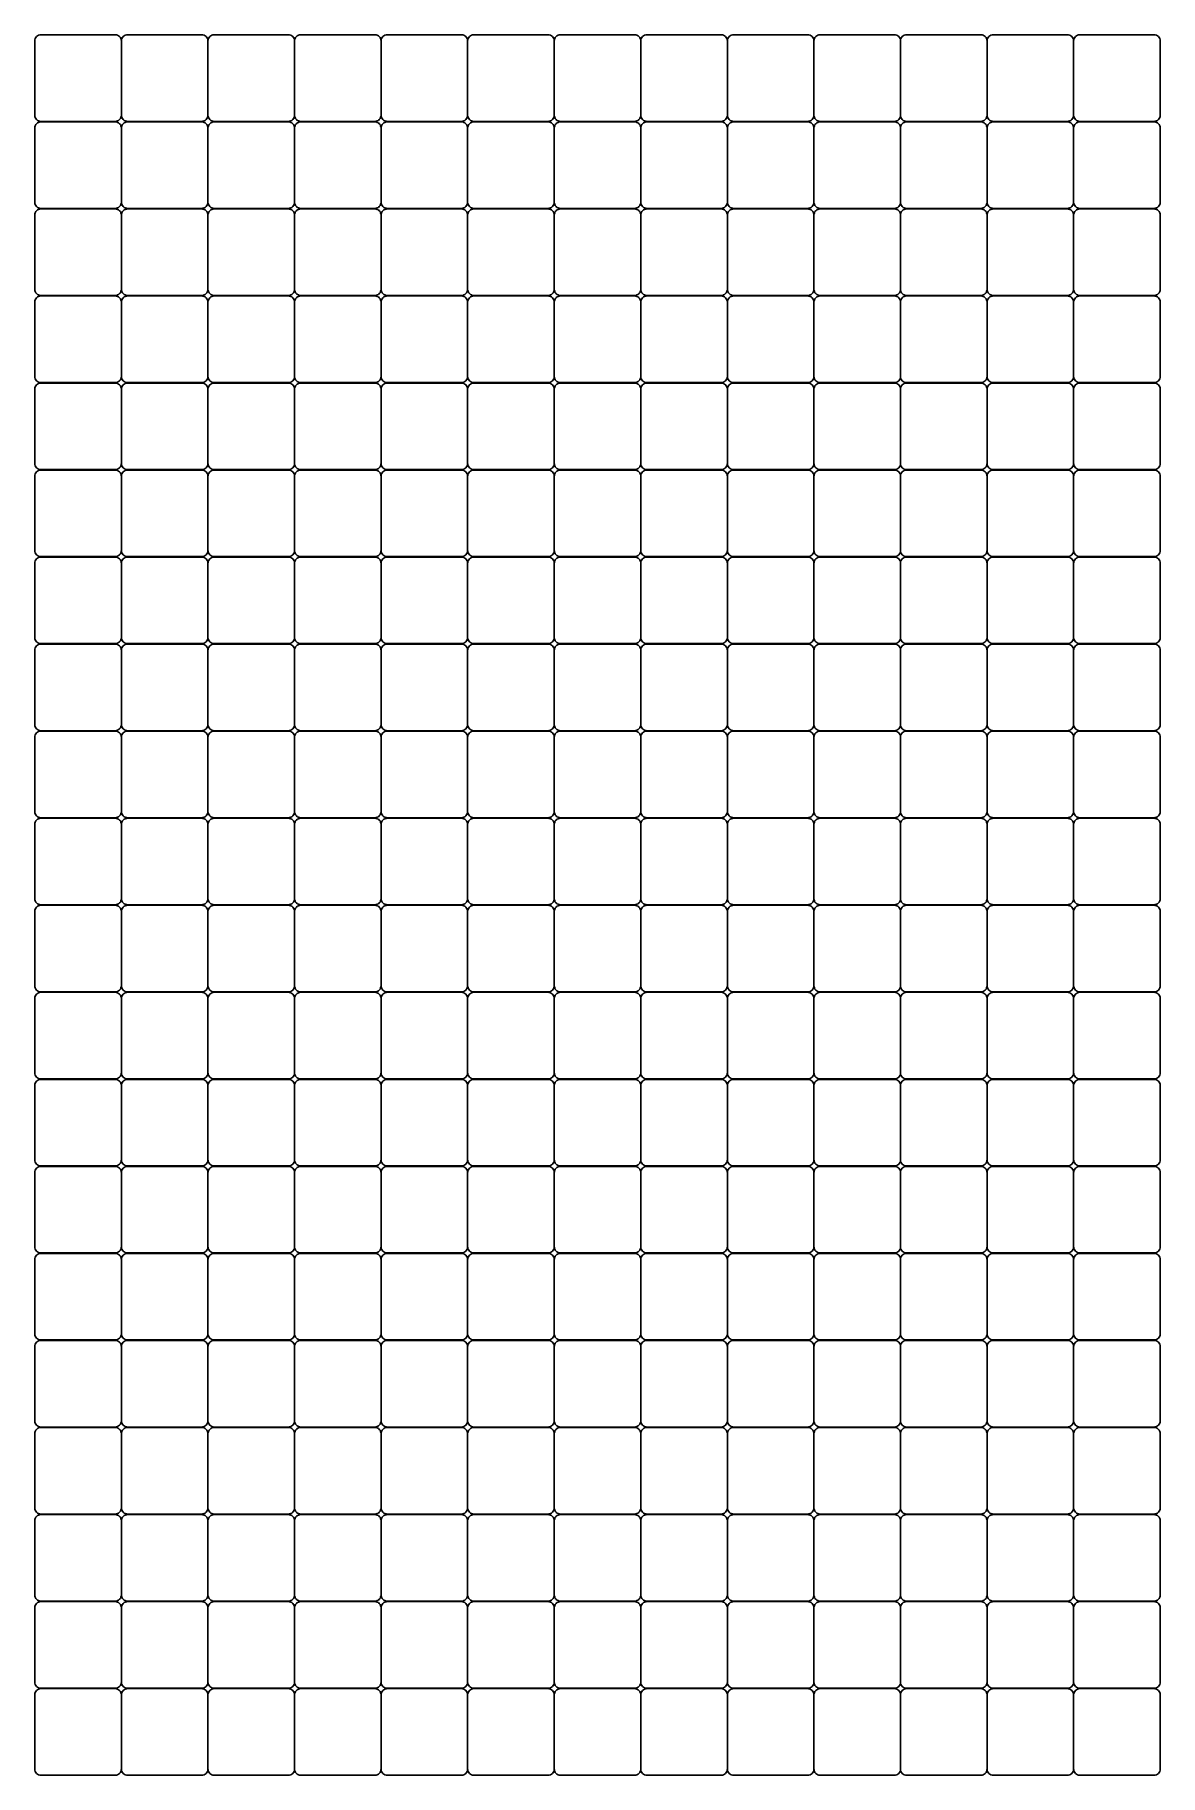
# Model space of a CAD drawing. Header units: inches. Extents: x 0.6 to 23.4, y -35.6 to -0.4.
import ezdxf

# ---------------------------------------------------------------- set-up
doc = ezdxf.new("R2010")
doc.units = ezdxf.units.IN

msp = doc.modelspace()

# ---------------------------------------------------------------- linework, layer by layer
for points in [[(2.252, -2.157, 0.414214), (2.377, -2.032), (2.377, -0.532, 0.414214), (2.252, -0.407), (0.752, -0.407, 0.414214), (0.627, -0.532), (0.627, -2.032, 0.414214), (0.752, -2.157)], [(4.002, -2.157, 0.414214), (4.127, -2.032), (4.127, -0.532, 0.414214), (4.002, -0.407), (2.502, -0.407, 0.414214), (2.377, -0.532), (2.377, -2.032, 0.414214), (2.502, -2.157)], [(5.752, -2.157, 0.414214), (5.877, -2.032), (5.877, -0.532, 0.414214), (5.752, -0.407), (4.252, -0.407, 0.414214), (4.127, -0.532), (4.127, -2.032, 0.414214), (4.252, -2.157)], [(7.502, -2.157, 0.414214), (7.627, -2.032), (7.627, -0.532, 0.414214), (7.502, -0.407), (6.002, -0.407, 0.414214), (5.877, -0.532), (5.877, -2.032, 0.414214), (6.002, -2.157)], [(9.252, -2.157, 0.414214), (9.377, -2.032), (9.377, -0.532, 0.414214), (9.252, -0.407), (7.752, -0.407, 0.414214), (7.627, -0.532), (7.627, -2.032, 0.414214), (7.752, -2.157)], [(11.002, -2.157, 0.414214), (11.127, -2.032), (11.127, -0.532, 0.414214), (11.002, -0.407), (9.502, -0.407, 0.414214), (9.377, -0.532), (9.377, -2.032, 0.414214), (9.502, -2.157)], [(12.752, -2.157, 0.414214), (12.877, -2.032), (12.877, -0.532, 0.414214), (12.752, -0.407), (11.252, -0.407, 0.414214), (11.127, -0.532), (11.127, -2.032, 0.414214), (11.252, -2.157)], [(14.502, -2.157, 0.414214), (14.627, -2.032), (14.627, -0.532, 0.414214), (14.502, -0.407), (13.002, -0.407, 0.414214), (12.877, -0.532), (12.877, -2.032, 0.414214), (13.002, -2.157)], [(16.252, -2.157, 0.414214), (16.377, -2.032), (16.377, -0.532, 0.414214), (16.252, -0.407), (14.752, -0.407, 0.414214), (14.627, -0.532), (14.627, -2.032, 0.414214), (14.752, -2.157)], [(18.002, -2.157, 0.414214), (18.127, -2.032), (18.127, -0.532, 0.414214), (18.002, -0.407), (16.502, -0.407, 0.414214), (16.377, -0.532), (16.377, -2.032, 0.414214), (16.502, -2.157)], [(19.752, -2.157, 0.414214), (19.877, -2.032), (19.877, -0.532, 0.414214), (19.752, -0.407), (18.252, -0.407, 0.414214), (18.127, -0.532), (18.127, -2.032, 0.414214), (18.252, -2.157)], [(21.502, -2.157, 0.414214), (21.627, -2.032), (21.627, -0.532, 0.414214), (21.502, -0.407), (20.002, -0.407, 0.414214), (19.877, -0.532), (19.877, -2.032, 0.414214), (20.002, -2.157)], [(23.252, -2.157, 0.414214), (23.377, -2.032), (23.377, -0.532, 0.414214), (23.252, -0.407), (21.752, -0.407, 0.414214), (21.627, -0.532), (21.627, -2.032, 0.414214), (21.752, -2.157)], [(2.252, -3.917, 0.414214), (2.377, -3.792), (2.377, -2.292, 0.414214), (2.252, -2.167), (0.752, -2.167, 0.414214), (0.627, -2.292), (0.627, -3.792, 0.414214), (0.752, -3.917)], [(4.002, -3.917, 0.414214), (4.127, -3.792), (4.127, -2.292, 0.414214), (4.002, -2.167), (2.502, -2.167, 0.414214), (2.377, -2.292), (2.377, -3.792, 0.414214), (2.502, -3.917)], [(5.752, -3.917, 0.414214), (5.877, -3.792), (5.877, -2.292, 0.414214), (5.752, -2.167), (4.252, -2.167, 0.414214), (4.127, -2.292), (4.127, -3.792, 0.414214), (4.252, -3.917)], [(7.502, -3.917, 0.414214), (7.627, -3.792), (7.627, -2.292, 0.414214), (7.502, -2.167), (6.002, -2.167, 0.414214), (5.877, -2.292), (5.877, -3.792, 0.414214), (6.002, -3.917)], [(9.252, -3.917, 0.414214), (9.377, -3.792), (9.377, -2.292, 0.414214), (9.252, -2.167), (7.752, -2.167, 0.414214), (7.627, -2.292), (7.627, -3.792, 0.414214), (7.752, -3.917)], [(11.002, -3.917, 0.414214), (11.127, -3.792), (11.127, -2.292, 0.414214), (11.002, -2.167), (9.502, -2.167, 0.414214), (9.377, -2.292), (9.377, -3.792, 0.414214), (9.502, -3.917)], [(12.752, -3.917, 0.414214), (12.877, -3.792), (12.877, -2.292, 0.414214), (12.752, -2.167), (11.252, -2.167, 0.414214), (11.127, -2.292), (11.127, -3.792, 0.414214), (11.252, -3.917)], [(14.502, -3.917, 0.414214), (14.627, -3.792), (14.627, -2.292, 0.414214), (14.502, -2.167), (13.002, -2.167, 0.414214), (12.877, -2.292), (12.877, -3.792, 0.414214), (13.002, -3.917)], [(16.252, -3.917, 0.414214), (16.377, -3.792), (16.377, -2.292, 0.414214), (16.252, -2.167), (14.752, -2.167, 0.414214), (14.627, -2.292), (14.627, -3.792, 0.414214), (14.752, -3.917)], [(18.002, -3.917, 0.414214), (18.127, -3.792), (18.127, -2.292, 0.414214), (18.002, -2.167), (16.502, -2.167, 0.414214), (16.377, -2.292), (16.377, -3.792, 0.414214), (16.502, -3.917)], [(19.752, -3.917, 0.414214), (19.877, -3.792), (19.877, -2.292, 0.414214), (19.752, -2.167), (18.252, -2.167, 0.414214), (18.127, -2.292), (18.127, -3.792, 0.414214), (18.252, -3.917)], [(21.502, -3.917, 0.414214), (21.627, -3.792), (21.627, -2.292, 0.414214), (21.502, -2.167), (20.002, -2.167, 0.414214), (19.877, -2.292), (19.877, -3.792, 0.414214), (20.002, -3.917)], [(23.252, -3.917, 0.414214), (23.377, -3.792), (23.377, -2.292, 0.414214), (23.252, -2.167), (21.752, -2.167, 0.414214), (21.627, -2.292), (21.627, -3.792, 0.414214), (21.752, -3.917)], [(2.252, -5.677, 0.414214), (2.377, -5.552), (2.377, -4.052, 0.414214), (2.252, -3.927), (0.752, -3.927, 0.414214), (0.627, -4.052), (0.627, -5.552, 0.414214), (0.752, -5.677)], [(4.002, -5.677, 0.414214), (4.127, -5.552), (4.127, -4.052, 0.414214), (4.002, -3.927), (2.502, -3.927, 0.414214), (2.377, -4.052), (2.377, -5.552, 0.414214), (2.502, -5.677)], [(5.752, -5.677, 0.414214), (5.877, -5.552), (5.877, -4.052, 0.414214), (5.752, -3.927), (4.252, -3.927, 0.414214), (4.127, -4.052), (4.127, -5.552, 0.414214), (4.252, -5.677)], [(7.502, -5.677, 0.414214), (7.627, -5.552), (7.627, -4.052, 0.414214), (7.502, -3.927), (6.002, -3.927, 0.414214), (5.877, -4.052), (5.877, -5.552, 0.414214), (6.002, -5.677)], [(9.252, -5.677, 0.414214), (9.377, -5.552), (9.377, -4.052, 0.414214), (9.252, -3.927), (7.752, -3.927, 0.414214), (7.627, -4.052), (7.627, -5.552, 0.414214), (7.752, -5.677)], [(11.002, -5.677, 0.414214), (11.127, -5.552), (11.127, -4.052, 0.414214), (11.002, -3.927), (9.502, -3.927, 0.414214), (9.377, -4.052), (9.377, -5.552, 0.414214), (9.502, -5.677)], [(12.752, -5.677, 0.414214), (12.877, -5.552), (12.877, -4.052, 0.414214), (12.752, -3.927), (11.252, -3.927, 0.414214), (11.127, -4.052), (11.127, -5.552, 0.414214), (11.252, -5.677)], [(14.502, -5.677, 0.414214), (14.627, -5.552), (14.627, -4.052, 0.414214), (14.502, -3.927), (13.002, -3.927, 0.414214), (12.877, -4.052), (12.877, -5.552, 0.414214), (13.002, -5.677)], [(16.252, -5.677, 0.414214), (16.377, -5.552), (16.377, -4.052, 0.414214), (16.252, -3.927), (14.752, -3.927, 0.414214), (14.627, -4.052), (14.627, -5.552, 0.414214), (14.752, -5.677)], [(18.002, -5.677, 0.414214), (18.127, -5.552), (18.127, -4.052, 0.414214), (18.002, -3.927), (16.502, -3.927, 0.414214), (16.377, -4.052), (16.377, -5.552, 0.414214), (16.502, -5.677)], [(19.752, -5.677, 0.414214), (19.877, -5.552), (19.877, -4.052, 0.414214), (19.752, -3.927), (18.252, -3.927, 0.414214), (18.127, -4.052), (18.127, -5.552, 0.414214), (18.252, -5.677)], [(21.502, -5.677, 0.414214), (21.627, -5.552), (21.627, -4.052, 0.414214), (21.502, -3.927), (20.002, -3.927, 0.414214), (19.877, -4.052), (19.877, -5.552, 0.414214), (20.002, -5.677)], [(23.252, -5.677, 0.414214), (23.377, -5.552), (23.377, -4.052, 0.414214), (23.252, -3.927), (21.752, -3.927, 0.414214), (21.627, -4.052), (21.627, -5.552, 0.414214), (21.752, -5.677)], [(2.252, -7.437, 0.414214), (2.377, -7.312), (2.377, -5.812, 0.414214), (2.252, -5.687), (0.752, -5.687, 0.414214), (0.627, -5.812), (0.627, -7.312, 0.414214), (0.752, -7.437)], [(4.002, -7.437, 0.414214), (4.127, -7.312), (4.127, -5.812, 0.414214), (4.002, -5.687), (2.502, -5.687, 0.414214), (2.377, -5.812), (2.377, -7.312, 0.414214), (2.502, -7.437)], [(5.752, -7.437, 0.414214), (5.877, -7.312), (5.877, -5.812, 0.414214), (5.752, -5.687), (4.252, -5.687, 0.414214), (4.127, -5.812), (4.127, -7.312, 0.414214), (4.252, -7.437)], [(7.502, -7.437, 0.414214), (7.627, -7.312), (7.627, -5.812, 0.414214), (7.502, -5.687), (6.002, -5.687, 0.414214), (5.877, -5.812), (5.877, -7.312, 0.414214), (6.002, -7.437)], [(9.252, -7.437, 0.414214), (9.377, -7.312), (9.377, -5.812, 0.414214), (9.252, -5.687), (7.752, -5.687, 0.414214), (7.627, -5.812), (7.627, -7.312, 0.414214), (7.752, -7.437)], [(11.002, -7.437, 0.414214), (11.127, -7.312), (11.127, -5.812, 0.414214), (11.002, -5.687), (9.502, -5.687, 0.414214), (9.377, -5.812), (9.377, -7.312, 0.414214), (9.502, -7.437)], [(12.752, -7.437, 0.414214), (12.877, -7.312), (12.877, -5.812, 0.414214), (12.752, -5.687), (11.252, -5.687, 0.414214), (11.127, -5.812), (11.127, -7.312, 0.414214), (11.252, -7.437)], [(14.502, -7.437, 0.414214), (14.627, -7.312), (14.627, -5.812, 0.414214), (14.502, -5.687), (13.002, -5.687, 0.414214), (12.877, -5.812), (12.877, -7.312, 0.414214), (13.002, -7.437)], [(16.252, -7.437, 0.414214), (16.377, -7.312), (16.377, -5.812, 0.414214), (16.252, -5.687), (14.752, -5.687, 0.414214), (14.627, -5.812), (14.627, -7.312, 0.414214), (14.752, -7.437)], [(18.002, -7.437, 0.414214), (18.127, -7.312), (18.127, -5.812, 0.414214), (18.002, -5.687), (16.502, -5.687, 0.414214), (16.377, -5.812), (16.377, -7.312, 0.414214), (16.502, -7.437)], [(19.752, -7.437, 0.414214), (19.877, -7.312), (19.877, -5.812, 0.414214), (19.752, -5.687), (18.252, -5.687, 0.414214), (18.127, -5.812), (18.127, -7.312, 0.414214), (18.252, -7.437)], [(21.502, -7.437, 0.414214), (21.627, -7.312), (21.627, -5.812, 0.414214), (21.502, -5.687), (20.002, -5.687, 0.414214), (19.877, -5.812), (19.877, -7.312, 0.414214), (20.002, -7.437)], [(23.252, -7.437, 0.414214), (23.377, -7.312), (23.377, -5.812, 0.414214), (23.252, -5.687), (21.752, -5.687, 0.414214), (21.627, -5.812), (21.627, -7.312, 0.414214), (21.752, -7.437)], [(2.252, -9.197, 0.414214), (2.377, -9.072), (2.377, -7.572, 0.414214), (2.252, -7.447), (0.752, -7.447, 0.414214), (0.627, -7.572), (0.627, -9.072, 0.414214), (0.752, -9.197)], [(4.002, -9.197, 0.414214), (4.127, -9.072), (4.127, -7.572, 0.414214), (4.002, -7.447), (2.502, -7.447, 0.414214), (2.377, -7.572), (2.377, -9.072, 0.414214), (2.502, -9.197)], [(5.752, -9.197, 0.414214), (5.877, -9.072), (5.877, -7.572, 0.414214), (5.752, -7.447), (4.252, -7.447, 0.414214), (4.127, -7.572), (4.127, -9.072, 0.414214), (4.252, -9.197)], [(7.502, -9.197, 0.414214), (7.627, -9.072), (7.627, -7.572, 0.414214), (7.502, -7.447), (6.002, -7.447, 0.414214), (5.877, -7.572), (5.877, -9.072, 0.414214), (6.002, -9.197)], [(9.252, -9.197, 0.414214), (9.377, -9.072), (9.377, -7.572, 0.414214), (9.252, -7.447), (7.752, -7.447, 0.414214), (7.627, -7.572), (7.627, -9.072, 0.414214), (7.752, -9.197)], [(11.002, -9.197, 0.414214), (11.127, -9.072), (11.127, -7.572, 0.414214), (11.002, -7.447), (9.502, -7.447, 0.414214), (9.377, -7.572), (9.377, -9.072, 0.414214), (9.502, -9.197)], [(12.752, -9.197, 0.414214), (12.877, -9.072), (12.877, -7.572, 0.414214), (12.752, -7.447), (11.252, -7.447, 0.414214), (11.127, -7.572), (11.127, -9.072, 0.414214), (11.252, -9.197)], [(14.502, -9.197, 0.414214), (14.627, -9.072), (14.627, -7.572, 0.414214), (14.502, -7.447), (13.002, -7.447, 0.414214), (12.877, -7.572), (12.877, -9.072, 0.414214), (13.002, -9.197)], [(16.252, -9.197, 0.414214), (16.377, -9.072), (16.377, -7.572, 0.414214), (16.252, -7.447), (14.752, -7.447, 0.414214), (14.627, -7.572), (14.627, -9.072, 0.414214), (14.752, -9.197)], [(18.002, -9.197, 0.414214), (18.127, -9.072), (18.127, -7.572, 0.414214), (18.002, -7.447), (16.502, -7.447, 0.414214), (16.377, -7.572), (16.377, -9.072, 0.414214), (16.502, -9.197)], [(19.752, -9.197, 0.414214), (19.877, -9.072), (19.877, -7.572, 0.414214), (19.752, -7.447), (18.252, -7.447, 0.414214), (18.127, -7.572), (18.127, -9.072, 0.414214), (18.252, -9.197)], [(21.502, -9.197, 0.414214), (21.627, -9.072), (21.627, -7.572, 0.414214), (21.502, -7.447), (20.002, -7.447, 0.414214), (19.877, -7.572), (19.877, -9.072, 0.414214), (20.002, -9.197)], [(23.252, -9.197, 0.414214), (23.377, -9.072), (23.377, -7.572, 0.414214), (23.252, -7.447), (21.752, -7.447, 0.414214), (21.627, -7.572), (21.627, -9.072, 0.414214), (21.752, -9.197)], [(2.252, -10.957, 0.414214), (2.377, -10.832), (2.377, -9.332, 0.414214), (2.252, -9.207), (0.752, -9.207, 0.414214), (0.627, -9.332), (0.627, -10.832, 0.414214), (0.752, -10.957)], [(4.002, -10.957, 0.414214), (4.127, -10.832), (4.127, -9.332, 0.414214), (4.002, -9.207), (2.502, -9.207, 0.414214), (2.377, -9.332), (2.377, -10.832, 0.414214), (2.502, -10.957)], [(5.752, -10.957, 0.414214), (5.877, -10.832), (5.877, -9.332, 0.414214), (5.752, -9.207), (4.252, -9.207, 0.414214), (4.127, -9.332), (4.127, -10.832, 0.414214), (4.252, -10.957)], [(7.502, -10.957, 0.414214), (7.627, -10.832), (7.627, -9.332, 0.414214), (7.502, -9.207), (6.002, -9.207, 0.414214), (5.877, -9.332), (5.877, -10.832, 0.414214), (6.002, -10.957)], [(9.252, -10.957, 0.414214), (9.377, -10.832), (9.377, -9.332, 0.414214), (9.252, -9.207), (7.752, -9.207, 0.414214), (7.627, -9.332), (7.627, -10.832, 0.414214), (7.752, -10.957)], [(11.002, -10.957, 0.414214), (11.127, -10.832), (11.127, -9.332, 0.414214), (11.002, -9.207), (9.502, -9.207, 0.414214), (9.377, -9.332), (9.377, -10.832, 0.414214), (9.502, -10.957)], [(12.752, -10.957, 0.414214), (12.877, -10.832), (12.877, -9.332, 0.414214), (12.752, -9.207), (11.252, -9.207, 0.414214), (11.127, -9.332), (11.127, -10.832, 0.414214), (11.252, -10.957)], [(14.502, -10.957, 0.414214), (14.627, -10.832), (14.627, -9.332, 0.414214), (14.502, -9.207), (13.002, -9.207, 0.414214), (12.877, -9.332), (12.877, -10.832, 0.414214), (13.002, -10.957)], [(16.252, -10.957, 0.414214), (16.377, -10.832), (16.377, -9.332, 0.414214), (16.252, -9.207), (14.752, -9.207, 0.414214), (14.627, -9.332), (14.627, -10.832, 0.414214), (14.752, -10.957)], [(18.002, -10.957, 0.414214), (18.127, -10.832), (18.127, -9.332, 0.414214), (18.002, -9.207), (16.502, -9.207, 0.414214), (16.377, -9.332), (16.377, -10.832, 0.414214), (16.502, -10.957)], [(19.752, -10.957, 0.414214), (19.877, -10.832), (19.877, -9.332, 0.414214), (19.752, -9.207), (18.252, -9.207, 0.414214), (18.127, -9.332), (18.127, -10.832, 0.414214), (18.252, -10.957)], [(21.502, -10.957, 0.414214), (21.627, -10.832), (21.627, -9.332, 0.414214), (21.502, -9.207), (20.002, -9.207, 0.414214), (19.877, -9.332), (19.877, -10.832, 0.414214), (20.002, -10.957)], [(23.252, -10.957, 0.414214), (23.377, -10.832), (23.377, -9.332, 0.414214), (23.252, -9.207), (21.752, -9.207, 0.414214), (21.627, -9.332), (21.627, -10.832, 0.414214), (21.752, -10.957)], [(2.252, -12.717, 0.414214), (2.377, -12.592), (2.377, -11.092, 0.414214), (2.252, -10.967), (0.752, -10.967, 0.414214), (0.627, -11.092), (0.627, -12.592, 0.414214), (0.752, -12.717)], [(4.002, -12.717, 0.414214), (4.127, -12.592), (4.127, -11.092, 0.414214), (4.002, -10.967), (2.502, -10.967, 0.414214), (2.377, -11.092), (2.377, -12.592, 0.414214), (2.502, -12.717)], [(5.752, -12.717, 0.414214), (5.877, -12.592), (5.877, -11.092, 0.414214), (5.752, -10.967), (4.252, -10.967, 0.414214), (4.127, -11.092), (4.127, -12.592, 0.414214), (4.252, -12.717)], [(7.502, -12.717, 0.414214), (7.627, -12.592), (7.627, -11.092, 0.414214), (7.502, -10.967), (6.002, -10.967, 0.414214), (5.877, -11.092), (5.877, -12.592, 0.414214), (6.002, -12.717)], [(9.252, -12.717, 0.414214), (9.377, -12.592), (9.377, -11.092, 0.414214), (9.252, -10.967), (7.752, -10.967, 0.414214), (7.627, -11.092), (7.627, -12.592, 0.414214), (7.752, -12.717)], [(11.002, -12.717, 0.414214), (11.127, -12.592), (11.127, -11.092, 0.414214), (11.002, -10.967), (9.502, -10.967, 0.414214), (9.377, -11.092), (9.377, -12.592, 0.414214), (9.502, -12.717)], [(12.752, -12.717, 0.414214), (12.877, -12.592), (12.877, -11.092, 0.414214), (12.752, -10.967), (11.252, -10.967, 0.414214), (11.127, -11.092), (11.127, -12.592, 0.414214), (11.252, -12.717)], [(14.502, -12.717, 0.414214), (14.627, -12.592), (14.627, -11.092, 0.414214), (14.502, -10.967), (13.002, -10.967, 0.414214), (12.877, -11.092), (12.877, -12.592, 0.414214), (13.002, -12.717)], [(16.252, -12.717, 0.414214), (16.377, -12.592), (16.377, -11.092, 0.414214), (16.252, -10.967), (14.752, -10.967, 0.414214), (14.627, -11.092), (14.627, -12.592, 0.414214), (14.752, -12.717)], [(18.002, -12.717, 0.414214), (18.127, -12.592), (18.127, -11.092, 0.414214), (18.002, -10.967), (16.502, -10.967, 0.414214), (16.377, -11.092), (16.377, -12.592, 0.414214), (16.502, -12.717)], [(19.752, -12.717, 0.414214), (19.877, -12.592), (19.877, -11.092, 0.414214), (19.752, -10.967), (18.252, -10.967, 0.414214), (18.127, -11.092), (18.127, -12.592, 0.414214), (18.252, -12.717)], [(21.502, -12.717, 0.414214), (21.627, -12.592), (21.627, -11.092, 0.414214), (21.502, -10.967), (20.002, -10.967, 0.414214), (19.877, -11.092), (19.877, -12.592, 0.414214), (20.002, -12.717)], [(23.252, -12.717, 0.414214), (23.377, -12.592), (23.377, -11.092, 0.414214), (23.252, -10.967), (21.752, -10.967, 0.414214), (21.627, -11.092), (21.627, -12.592, 0.414214), (21.752, -12.717)], [(2.252, -14.477, 0.414214), (2.377, -14.352), (2.377, -12.852, 0.414214), (2.252, -12.727), (0.752, -12.727, 0.414214), (0.627, -12.852), (0.627, -14.352, 0.414214), (0.752, -14.477)], [(4.002, -14.477, 0.414214), (4.127, -14.352), (4.127, -12.852, 0.414214), (4.002, -12.727), (2.502, -12.727, 0.414214), (2.377, -12.852), (2.377, -14.352, 0.414214), (2.502, -14.477)], [(5.752, -14.477, 0.414214), (5.877, -14.352), (5.877, -12.852, 0.414214), (5.752, -12.727), (4.252, -12.727, 0.414214), (4.127, -12.852), (4.127, -14.352, 0.414214), (4.252, -14.477)], [(7.502, -14.477, 0.414214), (7.627, -14.352), (7.627, -12.852, 0.414214), (7.502, -12.727), (6.002, -12.727, 0.414214), (5.877, -12.852), (5.877, -14.352, 0.414214), (6.002, -14.477)], [(9.252, -14.477, 0.414214), (9.377, -14.352), (9.377, -12.852, 0.414214), (9.252, -12.727), (7.752, -12.727, 0.414214), (7.627, -12.852), (7.627, -14.352, 0.414214), (7.752, -14.477)], [(11.002, -14.477, 0.414214), (11.127, -14.352), (11.127, -12.852, 0.414214), (11.002, -12.727), (9.502, -12.727, 0.414214), (9.377, -12.852), (9.377, -14.352, 0.414214), (9.502, -14.477)], [(12.752, -14.477, 0.414214), (12.877, -14.352), (12.877, -12.852, 0.414214), (12.752, -12.727), (11.252, -12.727, 0.414214), (11.127, -12.852), (11.127, -14.352, 0.414214), (11.252, -14.477)], [(14.502, -14.477, 0.414214), (14.627, -14.352), (14.627, -12.852, 0.414214), (14.502, -12.727), (13.002, -12.727, 0.414214), (12.877, -12.852), (12.877, -14.352, 0.414214), (13.002, -14.477)], [(16.252, -14.477, 0.414214), (16.377, -14.352), (16.377, -12.852, 0.414214), (16.252, -12.727), (14.752, -12.727, 0.414214), (14.627, -12.852), (14.627, -14.352, 0.414214), (14.752, -14.477)], [(18.002, -14.477, 0.414214), (18.127, -14.352), (18.127, -12.852, 0.414214), (18.002, -12.727), (16.502, -12.727, 0.414214), (16.377, -12.852), (16.377, -14.352, 0.414214), (16.502, -14.477)], [(19.752, -14.477, 0.414214), (19.877, -14.352), (19.877, -12.852, 0.414214), (19.752, -12.727), (18.252, -12.727, 0.414214), (18.127, -12.852), (18.127, -14.352, 0.414214), (18.252, -14.477)], [(21.502, -14.477, 0.414214), (21.627, -14.352), (21.627, -12.852, 0.414214), (21.502, -12.727), (20.002, -12.727, 0.414214), (19.877, -12.852), (19.877, -14.352, 0.414214), (20.002, -14.477)], [(23.252, -14.477, 0.414214), (23.377, -14.352), (23.377, -12.852, 0.414214), (23.252, -12.727), (21.752, -12.727, 0.414214), (21.627, -12.852), (21.627, -14.352, 0.414214), (21.752, -14.477)], [(2.252, -16.237, 0.414214), (2.377, -16.112), (2.377, -14.612, 0.414214), (2.252, -14.487), (0.752, -14.487, 0.414214), (0.627, -14.612), (0.627, -16.112, 0.414214), (0.752, -16.237)], [(4.002, -16.237, 0.414214), (4.127, -16.112), (4.127, -14.612, 0.414214), (4.002, -14.487), (2.502, -14.487, 0.414214), (2.377, -14.612), (2.377, -16.112, 0.414214), (2.502, -16.237)], [(5.752, -16.237, 0.414214), (5.877, -16.112), (5.877, -14.612, 0.414214), (5.752, -14.487), (4.252, -14.487, 0.414214), (4.127, -14.612), (4.127, -16.112, 0.414214), (4.252, -16.237)], [(7.502, -16.237, 0.414214), (7.627, -16.112), (7.627, -14.612, 0.414214), (7.502, -14.487), (6.002, -14.487, 0.414214), (5.877, -14.612), (5.877, -16.112, 0.414214), (6.002, -16.237)], [(9.252, -16.237, 0.414214), (9.377, -16.112), (9.377, -14.612, 0.414214), (9.252, -14.487), (7.752, -14.487, 0.414214), (7.627, -14.612), (7.627, -16.112, 0.414214), (7.752, -16.237)], [(11.002, -16.237, 0.414214), (11.127, -16.112), (11.127, -14.612, 0.414214), (11.002, -14.487), (9.502, -14.487, 0.414214), (9.377, -14.612), (9.377, -16.112, 0.414214), (9.502, -16.237)], [(12.752, -16.237, 0.414214), (12.877, -16.112), (12.877, -14.612, 0.414214), (12.752, -14.487), (11.252, -14.487, 0.414214), (11.127, -14.612), (11.127, -16.112, 0.414214), (11.252, -16.237)], [(14.502, -16.237, 0.414214), (14.627, -16.112), (14.627, -14.612, 0.414214), (14.502, -14.487), (13.002, -14.487, 0.414214), (12.877, -14.612), (12.877, -16.112, 0.414214), (13.002, -16.237)], [(16.252, -16.237, 0.414214), (16.377, -16.112), (16.377, -14.612, 0.414214), (16.252, -14.487), (14.752, -14.487, 0.414214), (14.627, -14.612), (14.627, -16.112, 0.414214), (14.752, -16.237)], [(18.002, -16.237, 0.414214), (18.127, -16.112), (18.127, -14.612, 0.414214), (18.002, -14.487), (16.502, -14.487, 0.414214), (16.377, -14.612), (16.377, -16.112, 0.414214), (16.502, -16.237)], [(19.752, -16.237, 0.414214), (19.877, -16.112), (19.877, -14.612, 0.414214), (19.752, -14.487), (18.252, -14.487, 0.414214), (18.127, -14.612), (18.127, -16.112, 0.414214), (18.252, -16.237)], [(21.502, -16.237, 0.414214), (21.627, -16.112), (21.627, -14.612, 0.414214), (21.502, -14.487), (20.002, -14.487, 0.414214), (19.877, -14.612), (19.877, -16.112, 0.414214), (20.002, -16.237)], [(23.252, -16.237, 0.414214), (23.377, -16.112), (23.377, -14.612, 0.414214), (23.252, -14.487), (21.752, -14.487, 0.414214), (21.627, -14.612), (21.627, -16.112, 0.414214), (21.752, -16.237)], [(2.252, -17.997, 0.414214), (2.377, -17.872), (2.377, -16.372, 0.414214), (2.252, -16.247), (0.752, -16.247, 0.414214), (0.627, -16.372), (0.627, -17.872, 0.414214), (0.752, -17.997)], [(4.002, -17.997, 0.414214), (4.127, -17.872), (4.127, -16.372, 0.414214), (4.002, -16.247), (2.502, -16.247, 0.414214), (2.377, -16.372), (2.377, -17.872, 0.414214), (2.502, -17.997)], [(5.752, -17.997, 0.414214), (5.877, -17.872), (5.877, -16.372, 0.414214), (5.752, -16.247), (4.252, -16.247, 0.414214), (4.127, -16.372), (4.127, -17.872, 0.414214), (4.252, -17.997)], [(7.502, -17.997, 0.414214), (7.627, -17.872), (7.627, -16.372, 0.414214), (7.502, -16.247), (6.002, -16.247, 0.414214), (5.877, -16.372), (5.877, -17.872, 0.414214), (6.002, -17.997)], [(9.252, -17.997, 0.414214), (9.377, -17.872), (9.377, -16.372, 0.414214), (9.252, -16.247), (7.752, -16.247, 0.414214), (7.627, -16.372), (7.627, -17.872, 0.414214), (7.752, -17.997)], [(11.002, -17.997, 0.414214), (11.127, -17.872), (11.127, -16.372, 0.414214), (11.002, -16.247), (9.502, -16.247, 0.414214), (9.377, -16.372), (9.377, -17.872, 0.414214), (9.502, -17.997)], [(12.752, -17.997, 0.414214), (12.877, -17.872), (12.877, -16.372, 0.414214), (12.752, -16.247), (11.252, -16.247, 0.414214), (11.127, -16.372), (11.127, -17.872, 0.414214), (11.252, -17.997)], [(14.502, -17.997, 0.414214), (14.627, -17.872), (14.627, -16.372, 0.414214), (14.502, -16.247), (13.002, -16.247, 0.414214), (12.877, -16.372), (12.877, -17.872, 0.414214), (13.002, -17.997)], [(16.252, -17.997, 0.414214), (16.377, -17.872), (16.377, -16.372, 0.414214), (16.252, -16.247), (14.752, -16.247, 0.414214), (14.627, -16.372), (14.627, -17.872, 0.414214), (14.752, -17.997)], [(18.002, -17.997, 0.414214), (18.127, -17.872), (18.127, -16.372, 0.414214), (18.002, -16.247), (16.502, -16.247, 0.414214), (16.377, -16.372), (16.377, -17.872, 0.414214), (16.502, -17.997)], [(19.752, -17.997, 0.414214), (19.877, -17.872), (19.877, -16.372, 0.414214), (19.752, -16.247), (18.252, -16.247, 0.414214), (18.127, -16.372), (18.127, -17.872, 0.414214), (18.252, -17.997)], [(21.502, -17.997, 0.414214), (21.627, -17.872), (21.627, -16.372, 0.414214), (21.502, -16.247), (20.002, -16.247, 0.414214), (19.877, -16.372), (19.877, -17.872, 0.414214), (20.002, -17.997)], [(23.252, -17.997, 0.414214), (23.377, -17.872), (23.377, -16.372, 0.414214), (23.252, -16.247), (21.752, -16.247, 0.414214), (21.627, -16.372), (21.627, -17.872, 0.414214), (21.752, -17.997)], [(2.252, -19.757, 0.414214), (2.377, -19.632), (2.377, -18.132, 0.414214), (2.252, -18.007), (0.752, -18.007, 0.414214), (0.627, -18.132), (0.627, -19.632, 0.414214), (0.752, -19.757)], [(4.002, -19.757, 0.414214), (4.127, -19.632), (4.127, -18.132, 0.414214), (4.002, -18.007), (2.502, -18.007, 0.414214), (2.377, -18.132), (2.377, -19.632, 0.414214), (2.502, -19.757)], [(5.752, -19.757, 0.414214), (5.877, -19.632), (5.877, -18.132, 0.414214), (5.752, -18.007), (4.252, -18.007, 0.414214), (4.127, -18.132), (4.127, -19.632, 0.414214), (4.252, -19.757)], [(7.502, -19.757, 0.414214), (7.627, -19.632), (7.627, -18.132, 0.414214), (7.502, -18.007), (6.002, -18.007, 0.414214), (5.877, -18.132), (5.877, -19.632, 0.414214), (6.002, -19.757)], [(9.252, -19.757, 0.414214), (9.377, -19.632), (9.377, -18.132, 0.414214), (9.252, -18.007), (7.752, -18.007, 0.414214), (7.627, -18.132), (7.627, -19.632, 0.414214), (7.752, -19.757)], [(11.002, -19.757, 0.414214), (11.127, -19.632), (11.127, -18.132, 0.414214), (11.002, -18.007), (9.502, -18.007, 0.414214), (9.377, -18.132), (9.377, -19.632, 0.414214), (9.502, -19.757)], [(12.752, -19.757, 0.414214), (12.877, -19.632), (12.877, -18.132, 0.414214), (12.752, -18.007), (11.252, -18.007, 0.414214), (11.127, -18.132), (11.127, -19.632, 0.414214), (11.252, -19.757)], [(14.502, -19.757, 0.414214), (14.627, -19.632), (14.627, -18.132, 0.414214), (14.502, -18.007), (13.002, -18.007, 0.414214), (12.877, -18.132), (12.877, -19.632, 0.414214), (13.002, -19.757)], [(16.252, -19.757, 0.414214), (16.377, -19.632), (16.377, -18.132, 0.414214), (16.252, -18.007), (14.752, -18.007, 0.414214), (14.627, -18.132), (14.627, -19.632, 0.414214), (14.752, -19.757)], [(18.002, -19.757, 0.414214), (18.127, -19.632), (18.127, -18.132, 0.414214), (18.002, -18.007), (16.502, -18.007, 0.414214), (16.377, -18.132), (16.377, -19.632, 0.414214), (16.502, -19.757)], [(19.752, -19.757, 0.414214), (19.877, -19.632), (19.877, -18.132, 0.414214), (19.752, -18.007), (18.252, -18.007, 0.414214), (18.127, -18.132), (18.127, -19.632, 0.414214), (18.252, -19.757)], [(21.502, -19.757, 0.414214), (21.627, -19.632), (21.627, -18.132, 0.414214), (21.502, -18.007), (20.002, -18.007, 0.414214), (19.877, -18.132), (19.877, -19.632, 0.414214), (20.002, -19.757)], [(23.252, -19.757, 0.414214), (23.377, -19.632), (23.377, -18.132, 0.414214), (23.252, -18.007), (21.752, -18.007, 0.414214), (21.627, -18.132), (21.627, -19.632, 0.414214), (21.752, -19.757)], [(2.252, -21.517, 0.414214), (2.377, -21.392), (2.377, -19.892, 0.414214), (2.252, -19.767), (0.752, -19.767, 0.414214), (0.627, -19.892), (0.627, -21.392, 0.414214), (0.752, -21.517)], [(4.002, -21.517, 0.414214), (4.127, -21.392), (4.127, -19.892, 0.414214), (4.002, -19.767), (2.502, -19.767, 0.414214), (2.377, -19.892), (2.377, -21.392, 0.414214), (2.502, -21.517)], [(5.752, -21.517, 0.414214), (5.877, -21.392), (5.877, -19.892, 0.414214), (5.752, -19.767), (4.252, -19.767, 0.414214), (4.127, -19.892), (4.127, -21.392, 0.414214), (4.252, -21.517)], [(7.502, -21.517, 0.414214), (7.627, -21.392), (7.627, -19.892, 0.414214), (7.502, -19.767), (6.002, -19.767, 0.414214), (5.877, -19.892), (5.877, -21.392, 0.414214), (6.002, -21.517)], [(9.252, -21.517, 0.414214), (9.377, -21.392), (9.377, -19.892, 0.414214), (9.252, -19.767), (7.752, -19.767, 0.414214), (7.627, -19.892), (7.627, -21.392, 0.414214), (7.752, -21.517)], [(11.002, -21.517, 0.414214), (11.127, -21.392), (11.127, -19.892, 0.414214), (11.002, -19.767), (9.502, -19.767, 0.414214), (9.377, -19.892), (9.377, -21.392, 0.414214), (9.502, -21.517)], [(12.752, -21.517, 0.414214), (12.877, -21.392), (12.877, -19.892, 0.414214), (12.752, -19.767), (11.252, -19.767, 0.414214), (11.127, -19.892), (11.127, -21.392, 0.414214), (11.252, -21.517)], [(14.502, -21.517, 0.414214), (14.627, -21.392), (14.627, -19.892, 0.414214), (14.502, -19.767), (13.002, -19.767, 0.414214), (12.877, -19.892), (12.877, -21.392, 0.414214), (13.002, -21.517)], [(16.252, -21.517, 0.414214), (16.377, -21.392), (16.377, -19.892, 0.414214), (16.252, -19.767), (14.752, -19.767, 0.414214), (14.627, -19.892), (14.627, -21.392, 0.414214), (14.752, -21.517)], [(18.002, -21.517, 0.414214), (18.127, -21.392), (18.127, -19.892, 0.414214), (18.002, -19.767), (16.502, -19.767, 0.414214), (16.377, -19.892), (16.377, -21.392, 0.414214), (16.502, -21.517)], [(19.752, -21.517, 0.414214), (19.877, -21.392), (19.877, -19.892, 0.414214), (19.752, -19.767), (18.252, -19.767, 0.414214), (18.127, -19.892), (18.127, -21.392, 0.414214), (18.252, -21.517)], [(21.502, -21.517, 0.414214), (21.627, -21.392), (21.627, -19.892, 0.414214), (21.502, -19.767), (20.002, -19.767, 0.414214), (19.877, -19.892), (19.877, -21.392, 0.414214), (20.002, -21.517)], [(23.252, -21.517, 0.414214), (23.377, -21.392), (23.377, -19.892, 0.414214), (23.252, -19.767), (21.752, -19.767, 0.414214), (21.627, -19.892), (21.627, -21.392, 0.414214), (21.752, -21.517)], [(2.252, -23.277, 0.414214), (2.377, -23.152), (2.377, -21.652, 0.414214), (2.252, -21.527), (0.752, -21.527, 0.414214), (0.627, -21.652), (0.627, -23.152, 0.414214), (0.752, -23.277)], [(4.002, -23.277, 0.414214), (4.127, -23.152), (4.127, -21.652, 0.414214), (4.002, -21.527), (2.502, -21.527, 0.414214), (2.377, -21.652), (2.377, -23.152, 0.414214), (2.502, -23.277)], [(5.752, -23.277, 0.414214), (5.877, -23.152), (5.877, -21.652, 0.414214), (5.752, -21.527), (4.252, -21.527, 0.414214), (4.127, -21.652), (4.127, -23.152, 0.414214), (4.252, -23.277)], [(7.502, -23.277, 0.414214), (7.627, -23.152), (7.627, -21.652, 0.414214), (7.502, -21.527), (6.002, -21.527, 0.414214), (5.877, -21.652), (5.877, -23.152, 0.414214), (6.002, -23.277)], [(9.252, -23.277, 0.414214), (9.377, -23.152), (9.377, -21.652, 0.414214), (9.252, -21.527), (7.752, -21.527, 0.414214), (7.627, -21.652), (7.627, -23.152, 0.414214), (7.752, -23.277)], [(11.002, -23.277, 0.414214), (11.127, -23.152), (11.127, -21.652, 0.414214), (11.002, -21.527), (9.502, -21.527, 0.414214), (9.377, -21.652), (9.377, -23.152, 0.414214), (9.502, -23.277)], [(12.752, -23.277, 0.414214), (12.877, -23.152), (12.877, -21.652, 0.414214), (12.752, -21.527), (11.252, -21.527, 0.414214), (11.127, -21.652), (11.127, -23.152, 0.414214), (11.252, -23.277)], [(14.502, -23.277, 0.414214), (14.627, -23.152), (14.627, -21.652, 0.414214), (14.502, -21.527), (13.002, -21.527, 0.414214), (12.877, -21.652), (12.877, -23.152, 0.414214), (13.002, -23.277)], [(16.252, -23.277, 0.414214), (16.377, -23.152), (16.377, -21.652, 0.414214), (16.252, -21.527), (14.752, -21.527, 0.414214), (14.627, -21.652), (14.627, -23.152, 0.414214), (14.752, -23.277)], [(18.002, -23.277, 0.414214), (18.127, -23.152), (18.127, -21.652, 0.414214), (18.002, -21.527), (16.502, -21.527, 0.414214), (16.377, -21.652), (16.377, -23.152, 0.414214), (16.502, -23.277)], [(19.752, -23.277, 0.414214), (19.877, -23.152), (19.877, -21.652, 0.414214), (19.752, -21.527), (18.252, -21.527, 0.414214), (18.127, -21.652), (18.127, -23.152, 0.414214), (18.252, -23.277)], [(21.502, -23.277, 0.414214), (21.627, -23.152), (21.627, -21.652, 0.414214), (21.502, -21.527), (20.002, -21.527, 0.414214), (19.877, -21.652), (19.877, -23.152, 0.414214), (20.002, -23.277)], [(23.252, -23.277, 0.414214), (23.377, -23.152), (23.377, -21.652, 0.414214), (23.252, -21.527), (21.752, -21.527, 0.414214), (21.627, -21.652), (21.627, -23.152, 0.414214), (21.752, -23.277)], [(2.252, -25.037, 0.414214), (2.377, -24.912), (2.377, -23.412, 0.414214), (2.252, -23.287), (0.752, -23.287, 0.414214), (0.627, -23.412), (0.627, -24.912, 0.414214), (0.752, -25.037)], [(4.002, -25.037, 0.414214), (4.127, -24.912), (4.127, -23.412, 0.414214), (4.002, -23.287), (2.502, -23.287, 0.414214), (2.377, -23.412), (2.377, -24.912, 0.414214), (2.502, -25.037)], [(5.752, -25.037, 0.414214), (5.877, -24.912), (5.877, -23.412, 0.414214), (5.752, -23.287), (4.252, -23.287, 0.414214), (4.127, -23.412), (4.127, -24.912, 0.414214), (4.252, -25.037)], [(7.502, -25.037, 0.414214), (7.627, -24.912), (7.627, -23.412, 0.414214), (7.502, -23.287), (6.002, -23.287, 0.414214), (5.877, -23.412), (5.877, -24.912, 0.414214), (6.002, -25.037)], [(9.252, -25.037, 0.414214), (9.377, -24.912), (9.377, -23.412, 0.414214), (9.252, -23.287), (7.752, -23.287, 0.414214), (7.627, -23.412), (7.627, -24.912, 0.414214), (7.752, -25.037)], [(11.002, -25.037, 0.414214), (11.127, -24.912), (11.127, -23.412, 0.414214), (11.002, -23.287), (9.502, -23.287, 0.414214), (9.377, -23.412), (9.377, -24.912, 0.414214), (9.502, -25.037)], [(12.752, -25.037, 0.414214), (12.877, -24.912), (12.877, -23.412, 0.414214), (12.752, -23.287), (11.252, -23.287, 0.414214), (11.127, -23.412), (11.127, -24.912, 0.414214), (11.252, -25.037)], [(14.502, -25.037, 0.414214), (14.627, -24.912), (14.627, -23.412, 0.414214), (14.502, -23.287), (13.002, -23.287, 0.414214), (12.877, -23.412), (12.877, -24.912, 0.414214), (13.002, -25.037)], [(16.252, -25.037, 0.414214), (16.377, -24.912), (16.377, -23.412, 0.414214), (16.252, -23.287), (14.752, -23.287, 0.414214), (14.627, -23.412), (14.627, -24.912, 0.414214), (14.752, -25.037)], [(18.002, -25.037, 0.414214), (18.127, -24.912), (18.127, -23.412, 0.414214), (18.002, -23.287), (16.502, -23.287, 0.414214), (16.377, -23.412), (16.377, -24.912, 0.414214), (16.502, -25.037)], [(19.752, -25.037, 0.414214), (19.877, -24.912), (19.877, -23.412, 0.414214), (19.752, -23.287), (18.252, -23.287, 0.414214), (18.127, -23.412), (18.127, -24.912, 0.414214), (18.252, -25.037)], [(21.502, -25.037, 0.414214), (21.627, -24.912), (21.627, -23.412, 0.414214), (21.502, -23.287), (20.002, -23.287, 0.414214), (19.877, -23.412), (19.877, -24.912, 0.414214), (20.002, -25.037)], [(23.252, -25.037, 0.414214), (23.377, -24.912), (23.377, -23.412, 0.414214), (23.252, -23.287), (21.752, -23.287, 0.414214), (21.627, -23.412), (21.627, -24.912, 0.414214), (21.752, -25.037)], [(2.252, -26.797, 0.414214), (2.377, -26.672), (2.377, -25.172, 0.414214), (2.252, -25.047), (0.752, -25.047, 0.414214), (0.627, -25.172), (0.627, -26.672, 0.414214), (0.752, -26.797)], [(4.002, -26.797, 0.414214), (4.127, -26.672), (4.127, -25.172, 0.414214), (4.002, -25.047), (2.502, -25.047, 0.414214), (2.377, -25.172), (2.377, -26.672, 0.414214), (2.502, -26.797)], [(5.752, -26.797, 0.414214), (5.877, -26.672), (5.877, -25.172, 0.414214), (5.752, -25.047), (4.252, -25.047, 0.414214), (4.127, -25.172), (4.127, -26.672, 0.414214), (4.252, -26.797)], [(7.502, -26.797, 0.414214), (7.627, -26.672), (7.627, -25.172, 0.414214), (7.502, -25.047), (6.002, -25.047, 0.414214), (5.877, -25.172), (5.877, -26.672, 0.414214), (6.002, -26.797)], [(9.252, -26.797, 0.414214), (9.377, -26.672), (9.377, -25.172, 0.414214), (9.252, -25.047), (7.752, -25.047, 0.414214), (7.627, -25.172), (7.627, -26.672, 0.414214), (7.752, -26.797)], [(11.002, -26.797, 0.414214), (11.127, -26.672), (11.127, -25.172, 0.414214), (11.002, -25.047), (9.502, -25.047, 0.414214), (9.377, -25.172), (9.377, -26.672, 0.414214), (9.502, -26.797)], [(12.752, -26.797, 0.414214), (12.877, -26.672), (12.877, -25.172, 0.414214), (12.752, -25.047), (11.252, -25.047, 0.414214), (11.127, -25.172), (11.127, -26.672, 0.414214), (11.252, -26.797)], [(14.502, -26.797, 0.414214), (14.627, -26.672), (14.627, -25.172, 0.414214), (14.502, -25.047), (13.002, -25.047, 0.414214), (12.877, -25.172), (12.877, -26.672, 0.414214), (13.002, -26.797)], [(16.252, -26.797, 0.414214), (16.377, -26.672), (16.377, -25.172, 0.414214), (16.252, -25.047), (14.752, -25.047, 0.414214), (14.627, -25.172), (14.627, -26.672, 0.414214), (14.752, -26.797)], [(18.002, -26.797, 0.414214), (18.127, -26.672), (18.127, -25.172, 0.414214), (18.002, -25.047), (16.502, -25.047, 0.414214), (16.377, -25.172), (16.377, -26.672, 0.414214), (16.502, -26.797)], [(19.752, -26.797, 0.414214), (19.877, -26.672), (19.877, -25.172, 0.414214), (19.752, -25.047), (18.252, -25.047, 0.414214), (18.127, -25.172), (18.127, -26.672, 0.414214), (18.252, -26.797)], [(21.502, -26.797, 0.414214), (21.627, -26.672), (21.627, -25.172, 0.414214), (21.502, -25.047), (20.002, -25.047, 0.414214), (19.877, -25.172), (19.877, -26.672, 0.414214), (20.002, -26.797)], [(23.252, -26.797, 0.414214), (23.377, -26.672), (23.377, -25.172, 0.414214), (23.252, -25.047), (21.752, -25.047, 0.414214), (21.627, -25.172), (21.627, -26.672, 0.414214), (21.752, -26.797)], [(2.252, -28.557, 0.414214), (2.377, -28.432), (2.377, -26.932, 0.414214), (2.252, -26.807), (0.752, -26.807, 0.414214), (0.627, -26.932), (0.627, -28.432, 0.414214), (0.752, -28.557)], [(4.002, -28.557, 0.414214), (4.127, -28.432), (4.127, -26.932, 0.414214), (4.002, -26.807), (2.502, -26.807, 0.414214), (2.377, -26.932), (2.377, -28.432, 0.414214), (2.502, -28.557)], [(5.752, -28.557, 0.414214), (5.877, -28.432), (5.877, -26.932, 0.414214), (5.752, -26.807), (4.252, -26.807, 0.414214), (4.127, -26.932), (4.127, -28.432, 0.414214), (4.252, -28.557)], [(7.502, -28.557, 0.414214), (7.627, -28.432), (7.627, -26.932, 0.414214), (7.502, -26.807), (6.002, -26.807, 0.414214), (5.877, -26.932), (5.877, -28.432, 0.414214), (6.002, -28.557)], [(9.252, -28.557, 0.414214), (9.377, -28.432), (9.377, -26.932, 0.414214), (9.252, -26.807), (7.752, -26.807, 0.414214), (7.627, -26.932), (7.627, -28.432, 0.414214), (7.752, -28.557)], [(11.002, -28.557, 0.414214), (11.127, -28.432), (11.127, -26.932, 0.414214), (11.002, -26.807), (9.502, -26.807, 0.414214), (9.377, -26.932), (9.377, -28.432, 0.414214), (9.502, -28.557)], [(12.752, -28.557, 0.414214), (12.877, -28.432), (12.877, -26.932, 0.414214), (12.752, -26.807), (11.252, -26.807, 0.414214), (11.127, -26.932), (11.127, -28.432, 0.414214), (11.252, -28.557)], [(14.502, -28.557, 0.414214), (14.627, -28.432), (14.627, -26.932, 0.414214), (14.502, -26.807), (13.002, -26.807, 0.414214), (12.877, -26.932), (12.877, -28.432, 0.414214), (13.002, -28.557)], [(16.252, -28.557, 0.414214), (16.377, -28.432), (16.377, -26.932, 0.414214), (16.252, -26.807), (14.752, -26.807, 0.414214), (14.627, -26.932), (14.627, -28.432, 0.414214), (14.752, -28.557)], [(18.002, -28.557, 0.414214), (18.127, -28.432), (18.127, -26.932, 0.414214), (18.002, -26.807), (16.502, -26.807, 0.414214), (16.377, -26.932), (16.377, -28.432, 0.414214), (16.502, -28.557)], [(19.752, -28.557, 0.414214), (19.877, -28.432), (19.877, -26.932, 0.414214), (19.752, -26.807), (18.252, -26.807, 0.414214), (18.127, -26.932), (18.127, -28.432, 0.414214), (18.252, -28.557)], [(21.502, -28.557, 0.414214), (21.627, -28.432), (21.627, -26.932, 0.414214), (21.502, -26.807), (20.002, -26.807, 0.414214), (19.877, -26.932), (19.877, -28.432, 0.414214), (20.002, -28.557)], [(23.252, -28.557, 0.414214), (23.377, -28.432), (23.377, -26.932, 0.414214), (23.252, -26.807), (21.752, -26.807, 0.414214), (21.627, -26.932), (21.627, -28.432, 0.414214), (21.752, -28.557)], [(2.252, -30.317, 0.414214), (2.377, -30.192), (2.377, -28.692, 0.414214), (2.252, -28.567), (0.752, -28.567, 0.414214), (0.627, -28.692), (0.627, -30.192, 0.414214), (0.752, -30.317)], [(4.002, -30.317, 0.414214), (4.127, -30.192), (4.127, -28.692, 0.414214), (4.002, -28.567), (2.502, -28.567, 0.414214), (2.377, -28.692), (2.377, -30.192, 0.414214), (2.502, -30.317)], [(5.752, -30.317, 0.414214), (5.877, -30.192), (5.877, -28.692, 0.414214), (5.752, -28.567), (4.252, -28.567, 0.414214), (4.127, -28.692), (4.127, -30.192, 0.414214), (4.252, -30.317)], [(7.502, -30.317, 0.414214), (7.627, -30.192), (7.627, -28.692, 0.414214), (7.502, -28.567), (6.002, -28.567, 0.414214), (5.877, -28.692), (5.877, -30.192, 0.414214), (6.002, -30.317)], [(9.252, -30.317, 0.414214), (9.377, -30.192), (9.377, -28.692, 0.414214), (9.252, -28.567), (7.752, -28.567, 0.414214), (7.627, -28.692), (7.627, -30.192, 0.414214), (7.752, -30.317)], [(11.002, -30.317, 0.414214), (11.127, -30.192), (11.127, -28.692, 0.414214), (11.002, -28.567), (9.502, -28.567, 0.414214), (9.377, -28.692), (9.377, -30.192, 0.414214), (9.502, -30.317)], [(12.752, -30.317, 0.414214), (12.877, -30.192), (12.877, -28.692, 0.414214), (12.752, -28.567), (11.252, -28.567, 0.414214), (11.127, -28.692), (11.127, -30.192, 0.414214), (11.252, -30.317)], [(14.502, -30.317, 0.414214), (14.627, -30.192), (14.627, -28.692, 0.414214), (14.502, -28.567), (13.002, -28.567, 0.414214), (12.877, -28.692), (12.877, -30.192, 0.414214), (13.002, -30.317)], [(16.252, -30.317, 0.414214), (16.377, -30.192), (16.377, -28.692, 0.414214), (16.252, -28.567), (14.752, -28.567, 0.414214), (14.627, -28.692), (14.627, -30.192, 0.414214), (14.752, -30.317)], [(18.002, -30.317, 0.414214), (18.127, -30.192), (18.127, -28.692, 0.414214), (18.002, -28.567), (16.502, -28.567, 0.414214), (16.377, -28.692), (16.377, -30.192, 0.414214), (16.502, -30.317)], [(19.752, -30.317, 0.414214), (19.877, -30.192), (19.877, -28.692, 0.414214), (19.752, -28.567), (18.252, -28.567, 0.414214), (18.127, -28.692), (18.127, -30.192, 0.414214), (18.252, -30.317)], [(21.502, -30.317, 0.414214), (21.627, -30.192), (21.627, -28.692, 0.414214), (21.502, -28.567), (20.002, -28.567, 0.414214), (19.877, -28.692), (19.877, -30.192, 0.414214), (20.002, -30.317)], [(23.252, -30.317, 0.414214), (23.377, -30.192), (23.377, -28.692, 0.414214), (23.252, -28.567), (21.752, -28.567, 0.414214), (21.627, -28.692), (21.627, -30.192, 0.414214), (21.752, -30.317)], [(2.252, -32.077, 0.414214), (2.377, -31.952), (2.377, -30.452, 0.414214), (2.252, -30.327), (0.752, -30.327, 0.414214), (0.627, -30.452), (0.627, -31.952, 0.414214), (0.752, -32.077)], [(4.002, -32.077, 0.414214), (4.127, -31.952), (4.127, -30.452, 0.414214), (4.002, -30.327), (2.502, -30.327, 0.414214), (2.377, -30.452), (2.377, -31.952, 0.414214), (2.502, -32.077)], [(5.752, -32.077, 0.414214), (5.877, -31.952), (5.877, -30.452, 0.414214), (5.752, -30.327), (4.252, -30.327, 0.414214), (4.127, -30.452), (4.127, -31.952, 0.414214), (4.252, -32.077)], [(7.502, -32.077, 0.414214), (7.627, -31.952), (7.627, -30.452, 0.414214), (7.502, -30.327), (6.002, -30.327, 0.414214), (5.877, -30.452), (5.877, -31.952, 0.414214), (6.002, -32.077)], [(9.252, -32.077, 0.414214), (9.377, -31.952), (9.377, -30.452, 0.414214), (9.252, -30.327), (7.752, -30.327, 0.414214), (7.627, -30.452), (7.627, -31.952, 0.414214), (7.752, -32.077)], [(11.002, -32.077, 0.414214), (11.127, -31.952), (11.127, -30.452, 0.414214), (11.002, -30.327), (9.502, -30.327, 0.414214), (9.377, -30.452), (9.377, -31.952, 0.414214), (9.502, -32.077)], [(12.752, -32.077, 0.414214), (12.877, -31.952), (12.877, -30.452, 0.414214), (12.752, -30.327), (11.252, -30.327, 0.414214), (11.127, -30.452), (11.127, -31.952, 0.414214), (11.252, -32.077)], [(14.502, -32.077, 0.414214), (14.627, -31.952), (14.627, -30.452, 0.414214), (14.502, -30.327), (13.002, -30.327, 0.414214), (12.877, -30.452), (12.877, -31.952, 0.414214), (13.002, -32.077)], [(16.252, -32.077, 0.414214), (16.377, -31.952), (16.377, -30.452, 0.414214), (16.252, -30.327), (14.752, -30.327, 0.414214), (14.627, -30.452), (14.627, -31.952, 0.414214), (14.752, -32.077)], [(18.002, -32.077, 0.414214), (18.127, -31.952), (18.127, -30.452, 0.414214), (18.002, -30.327), (16.502, -30.327, 0.414214), (16.377, -30.452), (16.377, -31.952, 0.414214), (16.502, -32.077)], [(19.752, -32.077, 0.414214), (19.877, -31.952), (19.877, -30.452, 0.414214), (19.752, -30.327), (18.252, -30.327, 0.414214), (18.127, -30.452), (18.127, -31.952, 0.414214), (18.252, -32.077)], [(21.502, -32.077, 0.414214), (21.627, -31.952), (21.627, -30.452, 0.414214), (21.502, -30.327), (20.002, -30.327, 0.414214), (19.877, -30.452), (19.877, -31.952, 0.414214), (20.002, -32.077)], [(23.252, -32.077, 0.414214), (23.377, -31.952), (23.377, -30.452, 0.414214), (23.252, -30.327), (21.752, -30.327, 0.414214), (21.627, -30.452), (21.627, -31.952, 0.414214), (21.752, -32.077)], [(2.252, -33.837, 0.414214), (2.377, -33.712), (2.377, -32.212, 0.414214), (2.252, -32.087), (0.752, -32.087, 0.414214), (0.627, -32.212), (0.627, -33.712, 0.414214), (0.752, -33.837)], [(4.002, -33.837, 0.414214), (4.127, -33.712), (4.127, -32.212, 0.414214), (4.002, -32.087), (2.502, -32.087, 0.414214), (2.377, -32.212), (2.377, -33.712, 0.414214), (2.502, -33.837)], [(5.752, -33.837, 0.414214), (5.877, -33.712), (5.877, -32.212, 0.414214), (5.752, -32.087), (4.252, -32.087, 0.414214), (4.127, -32.212), (4.127, -33.712, 0.414214), (4.252, -33.837)], [(7.502, -33.837, 0.414214), (7.627, -33.712), (7.627, -32.212, 0.414214), (7.502, -32.087), (6.002, -32.087, 0.414214), (5.877, -32.212), (5.877, -33.712, 0.414214), (6.002, -33.837)], [(9.252, -33.837, 0.414214), (9.377, -33.712), (9.377, -32.212, 0.414214), (9.252, -32.087), (7.752, -32.087, 0.414214), (7.627, -32.212), (7.627, -33.712, 0.414214), (7.752, -33.837)], [(11.002, -33.837, 0.414214), (11.127, -33.712), (11.127, -32.212, 0.414214), (11.002, -32.087), (9.502, -32.087, 0.414214), (9.377, -32.212), (9.377, -33.712, 0.414214), (9.502, -33.837)], [(12.752, -33.837, 0.414214), (12.877, -33.712), (12.877, -32.212, 0.414214), (12.752, -32.087), (11.252, -32.087, 0.414214), (11.127, -32.212), (11.127, -33.712, 0.414214), (11.252, -33.837)], [(14.502, -33.837, 0.414214), (14.627, -33.712), (14.627, -32.212, 0.414214), (14.502, -32.087), (13.002, -32.087, 0.414214), (12.877, -32.212), (12.877, -33.712, 0.414214), (13.002, -33.837)], [(16.252, -33.837, 0.414214), (16.377, -33.712), (16.377, -32.212, 0.414214), (16.252, -32.087), (14.752, -32.087, 0.414214), (14.627, -32.212), (14.627, -33.712, 0.414214), (14.752, -33.837)], [(18.002, -33.837, 0.414214), (18.127, -33.712), (18.127, -32.212, 0.414214), (18.002, -32.087), (16.502, -32.087, 0.414214), (16.377, -32.212), (16.377, -33.712, 0.414214), (16.502, -33.837)], [(19.752, -33.837, 0.414214), (19.877, -33.712), (19.877, -32.212, 0.414214), (19.752, -32.087), (18.252, -32.087, 0.414214), (18.127, -32.212), (18.127, -33.712, 0.414214), (18.252, -33.837)], [(21.502, -33.837, 0.414214), (21.627, -33.712), (21.627, -32.212, 0.414214), (21.502, -32.087), (20.002, -32.087, 0.414214), (19.877, -32.212), (19.877, -33.712, 0.414214), (20.002, -33.837)], [(23.252, -33.837, 0.414214), (23.377, -33.712), (23.377, -32.212, 0.414214), (23.252, -32.087), (21.752, -32.087, 0.414214), (21.627, -32.212), (21.627, -33.712, 0.414214), (21.752, -33.837)], [(2.252, -35.597, 0.414214), (2.377, -35.472), (2.377, -33.972, 0.414214), (2.252, -33.847), (0.752, -33.847, 0.414214), (0.627, -33.972), (0.627, -35.472, 0.414214), (0.752, -35.597)], [(4.002, -35.597, 0.414214), (4.127, -35.472), (4.127, -33.972, 0.414214), (4.002, -33.847), (2.502, -33.847, 0.414214), (2.377, -33.972), (2.377, -35.472, 0.414214), (2.502, -35.597)], [(5.752, -35.597, 0.414214), (5.877, -35.472), (5.877, -33.972, 0.414214), (5.752, -33.847), (4.252, -33.847, 0.414214), (4.127, -33.972), (4.127, -35.472, 0.414214), (4.252, -35.597)], [(7.502, -35.597, 0.414214), (7.627, -35.472), (7.627, -33.972, 0.414214), (7.502, -33.847), (6.002, -33.847, 0.414214), (5.877, -33.972), (5.877, -35.472, 0.414214), (6.002, -35.597)], [(9.252, -35.597, 0.414214), (9.377, -35.472), (9.377, -33.972, 0.414214), (9.252, -33.847), (7.752, -33.847, 0.414214), (7.627, -33.972), (7.627, -35.472, 0.414214), (7.752, -35.597)], [(11.002, -35.597, 0.414214), (11.127, -35.472), (11.127, -33.972, 0.414214), (11.002, -33.847), (9.502, -33.847, 0.414214), (9.377, -33.972), (9.377, -35.472, 0.414214), (9.502, -35.597)], [(12.752, -35.597, 0.414214), (12.877, -35.472), (12.877, -33.972, 0.414214), (12.752, -33.847), (11.252, -33.847, 0.414214), (11.127, -33.972), (11.127, -35.472, 0.414214), (11.252, -35.597)], [(14.502, -35.597, 0.414214), (14.627, -35.472), (14.627, -33.972, 0.414214), (14.502, -33.847), (13.002, -33.847, 0.414214), (12.877, -33.972), (12.877, -35.472, 0.414214), (13.002, -35.597)], [(16.252, -35.597, 0.414214), (16.377, -35.472), (16.377, -33.972, 0.414214), (16.252, -33.847), (14.752, -33.847, 0.414214), (14.627, -33.972), (14.627, -35.472, 0.414214), (14.752, -35.597)], [(18.002, -35.597, 0.414214), (18.127, -35.472), (18.127, -33.972, 0.414214), (18.002, -33.847), (16.502, -33.847, 0.414214), (16.377, -33.972), (16.377, -35.472, 0.414214), (16.502, -35.597)], [(19.752, -35.597, 0.414214), (19.877, -35.472), (19.877, -33.972, 0.414214), (19.752, -33.847), (18.252, -33.847, 0.414214), (18.127, -33.972), (18.127, -35.472, 0.414214), (18.252, -35.597)], [(21.502, -35.597, 0.414214), (21.627, -35.472), (21.627, -33.972, 0.414214), (21.502, -33.847), (20.002, -33.847, 0.414214), (19.877, -33.972), (19.877, -35.472, 0.414214), (20.002, -35.597)], [(23.252, -35.597, 0.414214), (23.377, -35.472), (23.377, -33.972, 0.414214), (23.252, -33.847), (21.752, -33.847, 0.414214), (21.627, -33.972), (21.627, -35.472, 0.414214), (21.752, -35.597)]]:
    msp.add_lwpolyline(points, format="xyb", close=True)

doc.saveas('drawing.dxf')
